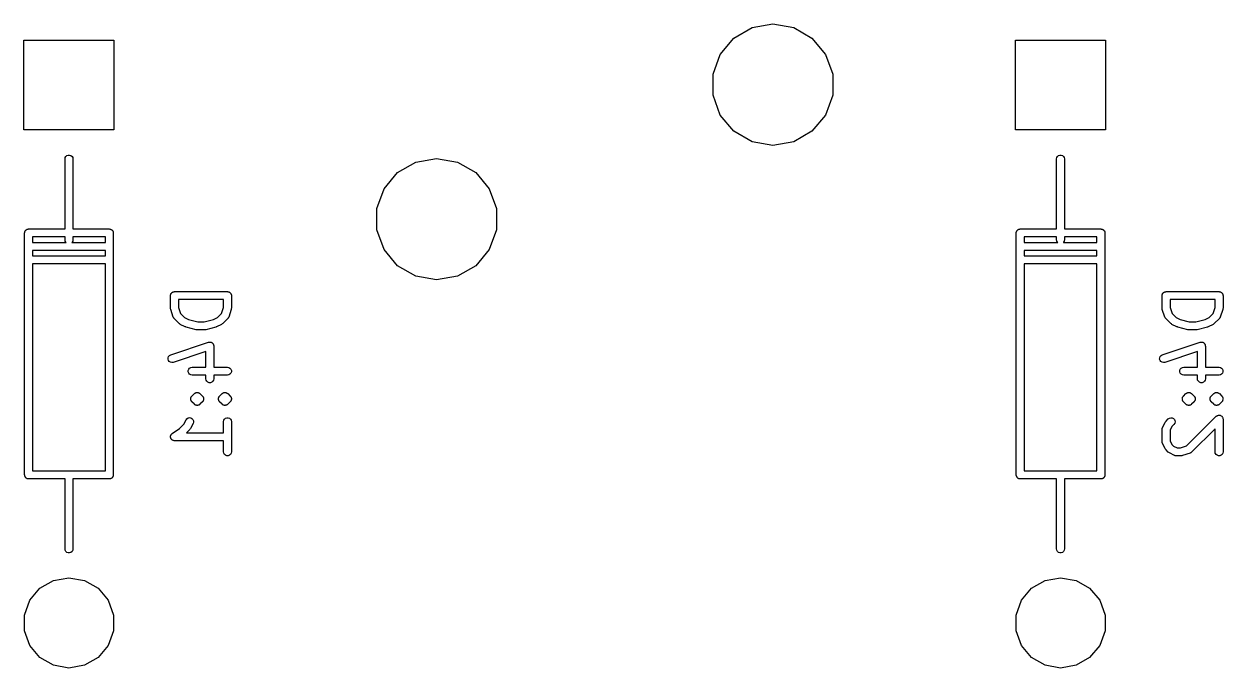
# Model space of a CAD drawing. Extents: x 17 to 274, y -105 to -6.
# Drawn here: x 48.4 to 71.04, y -27.94 to -15.77 of the extents above; entities that cross this region are included whole.
import ezdxf

# ---------------------------------------------------------------- set-up
doc = ezdxf.new("R2010")
doc.units = 0
doc.header["$MEASUREMENT"] = 0
doc.layers.add('BLACK', color=7, linetype='CONTINUOUS')

msp = doc.modelspace()

# ---------------------------------------------------------------- linework, layer by layer
at = {"layer": 'Black'}
for p, q in [((61.8025, -16.0411), (62.1476, -15.8418)), ((62.1476, -15.8418), (62.54, -15.7726)), ((62.54, -15.7726), (62.9324, -15.8418)), ((62.9324, -15.8418), (63.2775, -16.0411)), ((61.5464, -16.3463), (61.8025, -16.0411)), ((63.2775, -16.0411), (63.5336, -16.3463)), ((48.3978, -17.7752), (48.3978, -16.0759)), ((48.3978, -16.0759), (50.0971, -16.0759)), ((50.0971, -16.0759), (50.0971, -17.7752)), ((67.1228, -17.7752), (67.1228, -16.0759)), ((67.1228, -16.0759), (68.8221, -16.0759)), ((68.8221, -16.0759), (68.8221, -17.7752)), ((61.4101, -16.7208), (61.5464, -16.3463)), ((63.5336, -16.3463), (63.6699, -16.7208)), ((61.4101, -17.1192), (61.4101, -16.7208)), ((63.6699, -16.7208), (63.6699, -17.1192)), ((61.5464, -17.4937), (61.4101, -17.1192)), ((63.6699, -17.1192), (63.5336, -17.4937)), ((61.8025, -17.7989), (61.5464, -17.4937)), ((63.5336, -17.4937), (63.2775, -17.7989)), ((50.0971, -17.7752), (48.3978, -17.7752)), ((62.1476, -17.9982), (61.8025, -17.7989)), ((63.2775, -17.7989), (62.9324, -17.9982)), ((68.8221, -17.7752), (67.1228, -17.7752)), ((62.54, -18.0674), (62.1476, -17.9982)), ((62.9324, -17.9982), (62.54, -18.0674)), ((49.1725, -18.3225), (49.177, -18.2969)), ((49.1725, -19.6445), (49.1725, -18.3225)), ((49.177, -18.2969), (49.19, -18.2743)), ((49.19, -18.2743), (49.21, -18.2576)), ((49.21, -18.2576), (49.2344, -18.2487)), ((49.2344, -18.2487), (49.2605, -18.2487)), ((49.2605, -18.2487), (49.285, -18.2576)), ((49.285, -18.2576), (49.3049, -18.2743)), ((49.3049, -18.2743), (49.3179, -18.2969)), ((49.3179, -18.2969), (49.3225, -18.3225)), ((49.3225, -18.3225), (49.3225, -19.6445)), ((55.7976, -18.3818), (56.19, -18.3126)), ((56.19, -18.3126), (56.5824, -18.3818)), ((67.8975, -18.3225), (67.902, -18.2969)), ((67.8975, -19.6445), (67.8975, -18.3225)), ((67.902, -18.2969), (67.915, -18.2743)), ((67.915, -18.2743), (67.935, -18.2576)), ((67.935, -18.2576), (67.9594, -18.2487)), ((67.9594, -18.2487), (67.9855, -18.2487)), ((67.9855, -18.2487), (68.01, -18.2576)), ((68.01, -18.2576), (68.0299, -18.2743)), ((68.0299, -18.2743), (68.0429, -18.2969)), ((68.0429, -18.2969), (68.0475, -18.3225)), ((68.0475, -18.3225), (68.0475, -19.6445)), ((55.4525, -18.5811), (55.7976, -18.3818)), ((56.5824, -18.3818), (56.9275, -18.5811)), ((55.1964, -18.8863), (55.4525, -18.5811)), ((56.9275, -18.5811), (57.1836, -18.8863)), ((55.0601, -19.2608), (55.1964, -18.8863)), ((57.1836, -18.8863), (57.3199, -19.2608)), ((55.0601, -19.6592), (55.0601, -19.2608)), ((57.3199, -19.2608), (57.3199, -19.6592)), ((48.4138, -19.7003), (48.415, -19.6939)), ((48.415, -19.6939), (48.4183, -19.6882)), ((48.4183, -19.6882), (48.4205, -19.682)), ((48.4205, -19.682), (48.4247, -19.677)), ((48.4247, -19.677), (48.428, -19.6713)), ((48.428, -19.6713), (48.433, -19.6671)), ((48.433, -19.6671), (48.4373, -19.6621)), ((48.4373, -19.6621), (48.4429, -19.6588)), ((48.4429, -19.6588), (48.448, -19.6546)), ((48.448, -19.6546), (48.4541, -19.6523)), ((48.4541, -19.6523), (48.4598, -19.649)), ((48.4598, -19.649), (48.4663, -19.6479)), ((48.4663, -19.6479), (48.4724, -19.6457)), ((48.4724, -19.6457), (48.479, -19.6457)), ((48.479, -19.6457), (48.4855, -19.6445)), ((48.4855, -19.6445), (49.1725, -19.6445)), ((49.3225, -19.6445), (50.0095, -19.6445)), ((50.0095, -19.6445), (50.0159, -19.6457)), ((50.0159, -19.6457), (50.0225, -19.6457)), ((50.0225, -19.6457), (50.0287, -19.6479)), ((50.0287, -19.6479), (50.0351, -19.649)), ((50.0351, -19.649), (50.0408, -19.6523)), ((50.0408, -19.6523), (50.047, -19.6546)), ((50.047, -19.6546), (50.052, -19.6588)), ((50.052, -19.6588), (50.0577, -19.6621)), ((50.0577, -19.6621), (50.0619, -19.6671)), ((50.0619, -19.6671), (50.0669, -19.6713)), ((50.0669, -19.6713), (50.0702, -19.677)), ((50.0702, -19.677), (50.0744, -19.682)), ((50.0744, -19.682), (50.0767, -19.6882)), ((50.0767, -19.6882), (50.0799, -19.6939)), ((50.0799, -19.6939), (50.0811, -19.7003)), ((55.1964, -20.0337), (55.0601, -19.6592)), ((57.3199, -19.6592), (57.1836, -20.0337)), ((67.1388, -19.7003), (67.14, -19.6939)), ((67.14, -19.6939), (67.1433, -19.6882)), ((67.1433, -19.6882), (67.1455, -19.682)), ((67.1455, -19.682), (67.1497, -19.677)), ((67.1497, -19.677), (67.153, -19.6713)), ((67.153, -19.6713), (67.158, -19.6671)), ((67.158, -19.6671), (67.1623, -19.6621)), ((67.1623, -19.6621), (67.1679, -19.6588)), ((67.1679, -19.6588), (67.173, -19.6546)), ((67.173, -19.6546), (67.1791, -19.6523)), ((67.1791, -19.6523), (67.1848, -19.649)), ((67.1848, -19.649), (67.1913, -19.6479)), ((67.1913, -19.6479), (67.1974, -19.6457)), ((67.1974, -19.6457), (67.204, -19.6457)), ((67.204, -19.6457), (67.2105, -19.6445)), ((67.2105, -19.6445), (67.8975, -19.6445)), ((68.0475, -19.6445), (68.7345, -19.6445)), ((68.7345, -19.6445), (68.7409, -19.6457)), ((68.7409, -19.6457), (68.7475, -19.6457)), ((68.7475, -19.6457), (68.7537, -19.6479)), ((68.7537, -19.6479), (68.7601, -19.649)), ((68.7601, -19.649), (68.7658, -19.6523)), ((68.7658, -19.6523), (68.772, -19.6546)), ((68.772, -19.6546), (68.777, -19.6588)), ((68.777, -19.6588), (68.7827, -19.6621)), ((68.7827, -19.6621), (68.7869, -19.6671)), ((68.7869, -19.6671), (68.7919, -19.6713)), ((68.7919, -19.6713), (68.7952, -19.677)), ((68.7952, -19.677), (68.7994, -19.682)), ((68.7994, -19.682), (68.8017, -19.6882)), ((68.8017, -19.6882), (68.8049, -19.6939)), ((68.8049, -19.6939), (68.8061, -19.7003)), ((48.4105, -19.7195), (48.4116, -19.7131)), ((48.4105, -24.2915), (48.4105, -19.7195)), ((48.4116, -19.7065), (48.4138, -19.7003)), ((48.4116, -19.7131), (48.4116, -19.7065)), ((48.5605, -19.7945), (48.5605, -19.8985)), ((49.1725, -19.7945), (48.5605, -19.7945)), ((48.5605, -19.8985), (49.1945, -19.8985)), ((49.1725, -19.8465), (49.1725, -19.7945)), ((49.177, -19.8722), (49.1725, -19.8465)), ((49.19, -19.8947), (49.177, -19.8722)), ((49.1945, -19.8985), (49.19, -19.8947)), ((49.3049, -19.8947), (49.3004, -19.8985)), ((49.3004, -19.8985), (49.9345, -19.8985)), ((49.3179, -19.8722), (49.3049, -19.8947)), ((49.3225, -19.8465), (49.3179, -19.8722)), ((49.3225, -19.7945), (49.3225, -19.8465)), ((49.9345, -19.7945), (49.3225, -19.7945)), ((49.9345, -19.8985), (49.9345, -19.7945)), ((50.0811, -19.7003), (50.0833, -19.7065)), ((50.0833, -19.7065), (50.0833, -19.7131)), ((50.0833, -19.7131), (50.0845, -19.7195)), ((50.0845, -19.7195), (50.0845, -24.2915)), ((67.1355, -19.7195), (67.1366, -19.7131)), ((67.1355, -24.2915), (67.1355, -19.7195)), ((67.1366, -19.7065), (67.1388, -19.7003)), ((67.1366, -19.7131), (67.1366, -19.7065)), ((67.2855, -19.7945), (67.2855, -19.8985)), ((67.8975, -19.7945), (67.2855, -19.7945)), ((67.2855, -19.8985), (67.9195, -19.8985)), ((67.8975, -19.8465), (67.8975, -19.7945)), ((67.902, -19.8722), (67.8975, -19.8465)), ((67.915, -19.8947), (67.902, -19.8722)), ((67.9195, -19.8985), (67.915, -19.8947)), ((68.0299, -19.8947), (68.0254, -19.8985)), ((68.0254, -19.8985), (68.6595, -19.8985)), ((68.0429, -19.8722), (68.0299, -19.8947)), ((68.0475, -19.8465), (68.0429, -19.8722)), ((68.0475, -19.7945), (68.0475, -19.8465)), ((68.6595, -19.7945), (68.0475, -19.7945)), ((68.6595, -19.8985), (68.6595, -19.7945)), ((68.8061, -19.7003), (68.8083, -19.7065)), ((68.8083, -19.7065), (68.8083, -19.7131)), ((68.8083, -19.7131), (68.8095, -19.7195)), ((68.8095, -19.7195), (68.8095, -24.2915)), ((48.5605, -20.0485), (48.5605, -20.1525)), ((49.9345, -20.0485), (48.5605, -20.0485)), ((49.9345, -20.1525), (49.9345, -20.0485)), ((55.4525, -20.3389), (55.1964, -20.0337)), ((57.1836, -20.0337), (56.9275, -20.3389)), ((67.2855, -20.0485), (67.2855, -20.1525)), ((68.6595, -20.0485), (67.2855, -20.0485)), ((68.6595, -20.1525), (68.6595, -20.0485)), ((48.5605, -20.1525), (49.9345, -20.1525)), ((48.5605, -20.3025), (48.5605, -24.2165)), ((49.9345, -20.3025), (48.5605, -20.3025)), ((49.9345, -24.2165), (49.9345, -20.3025)), ((55.7976, -20.5382), (55.4525, -20.3389)), ((56.9275, -20.3389), (56.5824, -20.5382)), ((67.2855, -20.1525), (68.6595, -20.1525)), ((67.2855, -20.3025), (67.2855, -24.2165)), ((68.6595, -20.3025), (67.2855, -20.3025)), ((68.6595, -24.2165), (68.6595, -20.3025)), ((56.19, -20.6074), (55.7976, -20.5382)), ((56.5824, -20.5382), (56.19, -20.6074)), ((51.2206, -20.8315), (51.2268, -20.8293)), ((51.2268, -20.8293), (51.2334, -20.8293)), ((51.2334, -20.8293), (51.2398, -20.8281)), ((51.2398, -20.8281), (52.2398, -20.8281)), ((52.2398, -20.8281), (52.2463, -20.8293)), ((52.2463, -20.8293), (52.2529, -20.8293)), ((52.2529, -20.8293), (52.259, -20.8315)), ((69.9457, -20.8315), (69.9518, -20.8293)), ((69.9518, -20.8293), (69.9584, -20.8293)), ((69.9584, -20.8293), (69.9648, -20.8281)), ((69.9648, -20.8281), (70.9648, -20.8281)), ((70.9648, -20.8281), (70.9713, -20.8293)), ((70.9713, -20.8293), (70.9779, -20.8293)), ((70.9779, -20.8293), (70.984, -20.8315)), ((51.1648, -20.9031), (51.166, -20.8967)), ((51.1648, -21.1412), (51.1648, -20.9031)), ((51.166, -20.8901), (51.1682, -20.8839)), ((51.166, -20.8967), (51.166, -20.8901)), ((51.1682, -20.8839), (51.1694, -20.8775)), ((51.1694, -20.8775), (51.1726, -20.8718)), ((51.1726, -20.8718), (51.1749, -20.8656)), ((51.1749, -20.8656), (51.1791, -20.8606)), ((51.1791, -20.8606), (51.1824, -20.8549)), ((51.1824, -20.8549), (51.1874, -20.8507)), ((51.1874, -20.8507), (51.1916, -20.8457)), ((51.1916, -20.8457), (51.1973, -20.8424)), ((51.1973, -20.8424), (51.2023, -20.8382)), ((51.2023, -20.8382), (51.2085, -20.8359)), ((51.2085, -20.8359), (51.2142, -20.8327)), ((51.2142, -20.8327), (51.2206, -20.8315)), ((51.3148, -20.9781), (51.3148, -21.1291)), ((52.1648, -20.9781), (51.3148, -20.9781)), ((52.1648, -21.1291), (52.1648, -20.9781)), ((52.259, -20.8315), (52.2655, -20.8327)), ((52.2655, -20.8327), (52.2712, -20.8359)), ((52.2712, -20.8359), (52.2773, -20.8382)), ((52.2773, -20.8382), (52.2824, -20.8424)), ((52.2824, -20.8424), (52.288, -20.8457)), ((52.288, -20.8457), (52.2923, -20.8507)), ((52.2923, -20.8507), (52.2973, -20.8549)), ((52.2973, -20.8549), (52.3006, -20.8606)), ((52.3006, -20.8606), (52.3048, -20.8656)), ((52.3048, -20.8656), (52.307, -20.8718)), ((52.307, -20.8718), (52.3103, -20.8775)), ((52.3103, -20.8775), (52.3115, -20.8839)), ((52.3115, -20.8839), (52.3137, -20.8901)), ((52.3137, -20.8901), (52.3137, -20.8967)), ((52.3137, -20.8967), (52.3148, -20.9031)), ((52.3148, -20.9031), (52.3148, -21.1412)), ((69.8898, -20.9031), (69.891, -20.8967)), ((69.8898, -21.1412), (69.8898, -20.9031)), ((69.891, -20.8901), (69.8932, -20.8839)), ((69.891, -20.8967), (69.891, -20.8901)), ((69.8932, -20.8839), (69.8944, -20.8775)), ((69.8944, -20.8775), (69.8976, -20.8718)), ((69.8976, -20.8718), (69.8999, -20.8656)), ((69.8999, -20.8656), (69.9041, -20.8606)), ((69.9041, -20.8606), (69.9074, -20.8549)), ((69.9074, -20.8549), (69.9124, -20.8507)), ((69.9124, -20.8507), (69.9166, -20.8457)), ((69.9166, -20.8457), (69.9223, -20.8424)), ((69.9223, -20.8424), (69.9273, -20.8382)), ((69.9273, -20.8382), (69.9335, -20.8359)), ((69.9335, -20.8359), (69.9392, -20.8327)), ((69.9392, -20.8327), (69.9457, -20.8315)), ((70.0398, -20.9781), (70.0398, -21.1291)), ((70.8898, -20.9781), (70.0398, -20.9781)), ((70.8898, -21.1291), (70.8898, -20.9781)), ((70.984, -20.8315), (70.9905, -20.8327)), ((70.9905, -20.8327), (70.9962, -20.8359)), ((70.9962, -20.8359), (71.0023, -20.8382)), ((71.0023, -20.8382), (71.0074, -20.8424)), ((71.0074, -20.8424), (71.013, -20.8457)), ((71.013, -20.8457), (71.0173, -20.8507)), ((71.0173, -20.8507), (71.0223, -20.8549)), ((71.0223, -20.8549), (71.0256, -20.8606)), ((71.0256, -20.8606), (71.0298, -20.8656)), ((71.0298, -20.8656), (71.032, -20.8718)), ((71.032, -20.8718), (71.0353, -20.8775)), ((71.0353, -20.8775), (71.0365, -20.8839)), ((71.0365, -20.8839), (71.0387, -20.8901)), ((71.0387, -20.8901), (71.0387, -20.8967)), ((71.0387, -20.8967), (71.0398, -20.9031)), ((71.0398, -20.9031), (71.0398, -21.1412)), ((51.1669, -21.1531), (51.1648, -21.1412)), ((51.1687, -21.165), (51.1669, -21.1531)), ((51.2163, -21.3078), (51.1687, -21.165)), ((51.3148, -21.1291), (51.353, -21.2436)), ((51.353, -21.2436), (51.4271, -21.3177)), ((52.0526, -21.3177), (52.1267, -21.2436)), ((52.1267, -21.2436), (52.1648, -21.1291)), ((52.311, -21.165), (52.2634, -21.3078)), ((52.3128, -21.1531), (52.311, -21.165)), ((52.3148, -21.1412), (52.3128, -21.1531)), ((69.8919, -21.1531), (69.8898, -21.1412)), ((69.8937, -21.165), (69.8919, -21.1531)), ((69.9413, -21.3078), (69.8937, -21.165)), ((70.0398, -21.1291), (70.078, -21.2436)), ((70.078, -21.2436), (70.1521, -21.3177)), ((70.7776, -21.3177), (70.8517, -21.2436)), ((70.8517, -21.2436), (70.8898, -21.1291)), ((71.036, -21.165), (70.9884, -21.3078)), ((71.0378, -21.1531), (71.036, -21.165)), ((71.0398, -21.1412), (71.0378, -21.1531)), ((51.2184, -21.3116), (51.2163, -21.3078)), ((51.2195, -21.3158), (51.2184, -21.3116)), ((51.2245, -21.323), (51.2195, -21.3158)), ((51.2287, -21.3307), (51.2245, -21.323)), ((51.2319, -21.3336), (51.2287, -21.3307)), ((51.2344, -21.3371), (51.2319, -21.3336)), ((51.3297, -21.4324), (51.2344, -21.3371)), ((51.3395, -21.4393), (51.3297, -21.4324)), ((51.3492, -21.4464), (51.3395, -21.4393)), ((51.4444, -21.494), (51.3492, -21.4464)), ((51.4271, -21.3177), (51.5041, -21.3562)), ((51.4523, -21.4964), (51.4444, -21.494)), ((51.4597, -21.4997), (51.4523, -21.4964)), ((51.6502, -21.5473), (51.4597, -21.4997)), ((51.5041, -21.3562), (51.6776, -21.3996)), ((51.6776, -21.3996), (51.802, -21.3996)), ((51.802, -21.3996), (51.9756, -21.3562)), ((52.0199, -21.4997), (51.8295, -21.5473)), ((51.9756, -21.3562), (52.0526, -21.3177)), ((52.0274, -21.4964), (52.0199, -21.4997)), ((52.0353, -21.494), (52.0274, -21.4964)), ((52.1305, -21.4464), (52.0353, -21.494)), ((52.1402, -21.4392), (52.1305, -21.4464)), ((52.15, -21.4324), (52.1402, -21.4392)), ((52.2453, -21.3371), (52.15, -21.4324)), ((52.2477, -21.3336), (52.2453, -21.3371)), ((52.251, -21.3307), (52.2477, -21.3336)), ((52.2552, -21.323), (52.251, -21.3307)), ((52.2602, -21.3158), (52.2552, -21.323)), ((52.2613, -21.3116), (52.2602, -21.3158)), ((52.2634, -21.3078), (52.2613, -21.3116)), ((69.9434, -21.3116), (69.9413, -21.3078)), ((69.9445, -21.3158), (69.9434, -21.3116)), ((69.9495, -21.323), (69.9445, -21.3158)), ((69.9537, -21.3307), (69.9495, -21.323)), ((69.9569, -21.3336), (69.9537, -21.3307)), ((69.9594, -21.3371), (69.9569, -21.3336)), ((70.0547, -21.4324), (69.9594, -21.3371)), ((70.0645, -21.4393), (70.0547, -21.4324)), ((70.0742, -21.4464), (70.0645, -21.4393)), ((70.1694, -21.494), (70.0742, -21.4464)), ((70.1521, -21.3177), (70.2291, -21.3562)), ((70.1773, -21.4964), (70.1694, -21.494)), ((70.1847, -21.4997), (70.1773, -21.4964)), ((70.3752, -21.5473), (70.1847, -21.4997)), ((70.2291, -21.3562), (70.4026, -21.3996)), ((70.4026, -21.3996), (70.527, -21.3996)), ((70.527, -21.3996), (70.7006, -21.3562)), ((70.7449, -21.4997), (70.5545, -21.5473)), ((70.7006, -21.3562), (70.7776, -21.3177)), ((70.7524, -21.4964), (70.7449, -21.4997)), ((70.7603, -21.494), (70.7524, -21.4964)), ((70.8555, -21.4464), (70.7603, -21.494)), ((70.8652, -21.4392), (70.8555, -21.4464)), ((70.875, -21.4324), (70.8652, -21.4392)), ((70.9703, -21.3371), (70.875, -21.4324)), ((70.9727, -21.3336), (70.9703, -21.3371)), ((70.976, -21.3307), (70.9727, -21.3336)), ((70.9802, -21.323), (70.976, -21.3307)), ((70.9852, -21.3158), (70.9802, -21.323)), ((70.9863, -21.3116), (70.9852, -21.3158)), ((70.9884, -21.3078), (70.9863, -21.3116)), ((51.6594, -21.548), (51.6502, -21.5473)), ((51.6684, -21.5496), (51.6594, -21.548)), ((51.8113, -21.5496), (51.6684, -21.5496)), ((51.8203, -21.548), (51.8113, -21.5496)), ((51.8295, -21.5473), (51.8203, -21.548)), ((70.3844, -21.548), (70.3752, -21.5473)), ((70.3934, -21.5496), (70.3844, -21.548)), ((70.5363, -21.5496), (70.3934, -21.5496)), ((70.5453, -21.548), (70.5363, -21.5496)), ((70.5545, -21.5473), (70.5453, -21.548)), ((51.1685, -22.0225), (51.8828, -21.7844)), ((51.8315, -21.9596), (51.2159, -22.1648)), ((51.8315, -22.2567), (51.8315, -21.9596)), ((51.8828, -21.7844), (51.8883, -21.7836)), ((51.8883, -21.7836), (51.8935, -21.7817)), ((51.8935, -21.7817), (51.9011, -21.7817)), ((51.9011, -21.7817), (51.9086, -21.7805)), ((51.9086, -21.7805), (51.914, -21.7817)), ((51.914, -21.7817), (51.9195, -21.7817)), ((51.9195, -21.7817), (51.9267, -21.7843)), ((51.9267, -21.7843), (51.9341, -21.7858)), ((51.9341, -21.7858), (51.9388, -21.7887)), ((51.9388, -21.7887), (51.944, -21.7906)), ((51.944, -21.7906), (51.9498, -21.7954)), ((51.9498, -21.7954), (51.9563, -21.7994)), ((51.9563, -21.7994), (51.9597, -21.8037)), ((51.9597, -21.8037), (51.964, -21.8073)), ((51.964, -21.8073), (51.9677, -21.8139)), ((51.9677, -21.8139), (51.9725, -21.8198)), ((51.9725, -21.8198), (51.9742, -21.8251)), ((51.9742, -21.8251), (51.977, -21.8299)), ((51.977, -21.8299), (51.9783, -21.8373)), ((51.9783, -21.8373), (51.9807, -21.8445)), ((51.9807, -21.8445), (51.9805, -21.8501)), ((51.9805, -21.8501), (51.9815, -21.8555)), ((51.9815, -21.8555), (51.9815, -22.2567)), ((69.8935, -22.0225), (70.6078, -21.7844)), ((70.5565, -21.9596), (69.9409, -22.1648)), ((70.5565, -22.2567), (70.5565, -21.9596)), ((70.6078, -21.7844), (70.6133, -21.7836)), ((70.6133, -21.7836), (70.6185, -21.7817)), ((70.6185, -21.7817), (70.6261, -21.7817)), ((70.6261, -21.7817), (70.6336, -21.7805)), ((70.6336, -21.7805), (70.639, -21.7817)), ((70.639, -21.7817), (70.6445, -21.7817)), ((70.6445, -21.7817), (70.6517, -21.7843)), ((70.6517, -21.7843), (70.6591, -21.7858)), ((70.6591, -21.7858), (70.6638, -21.7887)), ((70.6638, -21.7887), (70.669, -21.7906)), ((70.669, -21.7906), (70.6748, -21.7954)), ((70.6748, -21.7954), (70.6813, -21.7994)), ((70.6813, -21.7994), (70.6847, -21.8037)), ((70.6847, -21.8037), (70.689, -21.8073)), ((70.689, -21.8073), (70.6927, -21.8139)), ((70.6927, -21.8139), (70.6975, -21.8198)), ((70.6975, -21.8198), (70.6992, -21.8251)), ((70.6992, -21.8251), (70.702, -21.8299)), ((70.702, -21.8299), (70.7033, -21.8373)), ((70.7033, -21.8373), (70.7057, -21.8445)), ((70.7057, -21.8445), (70.7055, -21.8501)), ((70.7055, -21.8501), (70.7065, -21.8555)), ((70.7065, -21.8555), (70.7065, -22.2567)), ((51.118, -22.1046), (51.1187, -22.0786)), ((51.1263, -22.1293), (51.118, -22.1046)), ((51.1187, -22.0786), (51.1283, -22.0544)), ((51.1425, -22.1497), (51.1263, -22.1293)), ((51.1283, -22.0544), (51.1456, -22.0349)), ((51.1647, -22.1634), (51.1425, -22.1497)), ((51.1456, -22.0349), (51.1685, -22.0225)), ((51.1902, -22.1686), (51.1647, -22.1634)), ((51.2159, -22.1648), (51.1902, -22.1686)), ((69.843, -22.1046), (69.8437, -22.0786)), ((69.8513, -22.1293), (69.843, -22.1046)), ((69.8437, -22.0786), (69.8533, -22.0544)), ((69.8675, -22.1497), (69.8513, -22.1293)), ((69.8533, -22.0544), (69.8706, -22.0349)), ((69.8897, -22.1634), (69.8675, -22.1497)), ((69.8706, -22.0349), (69.8935, -22.0225)), ((69.9152, -22.1686), (69.8897, -22.1634)), ((69.9409, -22.1648), (69.9152, -22.1686)), ((51.4993, -22.3187), (51.5082, -22.2942)), ((51.4993, -22.3447), (51.4993, -22.3187)), ((51.5082, -22.3692), (51.4993, -22.3447)), ((51.5082, -22.2942), (51.525, -22.2743)), ((51.525, -22.3892), (51.5082, -22.3692)), ((51.525, -22.2743), (51.5475, -22.2612)), ((51.5475, -22.4022), (51.525, -22.3892)), ((51.5475, -22.2612), (51.5732, -22.2567)), ((51.5732, -22.4067), (51.5475, -22.4022)), ((51.5732, -22.2567), (51.8315, -22.2567)), ((51.8315, -22.4067), (51.5732, -22.4067)), ((51.8315, -22.4746), (51.8315, -22.4067)), ((51.9815, -22.2567), (52.2398, -22.2567)), ((52.2398, -22.4067), (51.9815, -22.4067)), ((51.9815, -22.4067), (51.9815, -22.4746)), ((52.2398, -22.2567), (52.2655, -22.2612)), ((52.2655, -22.4022), (52.2398, -22.4067)), ((52.2655, -22.2612), (52.288, -22.2743)), ((52.288, -22.3892), (52.2655, -22.4022)), ((52.288, -22.2743), (52.3048, -22.2942)), ((52.3048, -22.3692), (52.288, -22.3892)), ((52.3048, -22.2942), (52.3137, -22.3187)), ((52.3137, -22.3447), (52.3048, -22.3692)), ((52.3137, -22.3187), (52.3137, -22.3447)), ((70.2243, -22.3187), (70.2332, -22.2942)), ((70.2243, -22.3447), (70.2243, -22.3187)), ((70.2332, -22.3692), (70.2243, -22.3447)), ((70.2332, -22.2942), (70.25, -22.2743)), ((70.25, -22.3892), (70.2332, -22.3692)), ((70.25, -22.2743), (70.2725, -22.2612)), ((70.2725, -22.4022), (70.25, -22.3892)), ((70.2725, -22.2612), (70.2982, -22.2567)), ((70.2982, -22.4067), (70.2725, -22.4022)), ((70.2982, -22.2567), (70.5565, -22.2567)), ((70.5565, -22.4067), (70.2982, -22.4067)), ((70.5565, -22.4746), (70.5565, -22.4067)), ((70.7065, -22.2567), (70.9648, -22.2567)), ((70.9648, -22.4067), (70.7065, -22.4067)), ((70.7065, -22.4067), (70.7065, -22.4746)), ((70.9648, -22.2567), (70.9905, -22.2612)), ((70.9905, -22.4022), (70.9648, -22.4067)), ((70.9905, -22.2612), (71.013, -22.2743)), ((71.013, -22.3892), (70.9905, -22.4022)), ((71.013, -22.2743), (71.0298, -22.2942)), ((71.0298, -22.3692), (71.013, -22.3892)), ((71.0298, -22.2942), (71.0387, -22.3187)), ((71.0387, -22.3447), (71.0298, -22.3692)), ((71.0387, -22.3187), (71.0387, -22.3447)), ((51.836, -22.5002), (51.8315, -22.4746)), ((51.8491, -22.5228), (51.836, -22.5002)), ((51.869, -22.5395), (51.8491, -22.5228)), ((51.8935, -22.5484), (51.869, -22.5395)), ((51.9195, -22.5484), (51.8935, -22.5484)), ((51.944, -22.5395), (51.9195, -22.5484)), ((51.964, -22.5228), (51.944, -22.5395)), ((51.977, -22.5002), (51.964, -22.5228)), ((51.9815, -22.4746), (51.977, -22.5002)), ((70.561, -22.5002), (70.5565, -22.4746)), ((70.5741, -22.5228), (70.561, -22.5002)), ((70.594, -22.5395), (70.5741, -22.5228)), ((70.6185, -22.5484), (70.594, -22.5395)), ((70.6445, -22.5484), (70.6185, -22.5484)), ((70.669, -22.5395), (70.6445, -22.5484)), ((70.689, -22.5228), (70.669, -22.5395)), ((70.702, -22.5002), (70.689, -22.5228)), ((70.7065, -22.4746), (70.702, -22.5002)), ((51.5461, -22.849), (51.5469, -22.8458)), ((51.5467, -22.8555), (51.5461, -22.849)), ((51.5461, -22.8621), (51.5467, -22.8555)), ((51.5469, -22.8652), (51.5461, -22.8621)), ((51.5469, -22.8425), (51.5481, -22.8394)), ((51.5469, -22.8458), (51.5469, -22.8425)), ((51.5469, -22.8685), (51.5469, -22.8652)), ((51.5481, -22.8394), (51.5483, -22.8361)), ((51.5483, -22.8361), (51.5511, -22.8302)), ((51.5511, -22.8302), (51.5528, -22.8238)), ((51.5528, -22.8238), (51.5547, -22.8211)), ((51.5547, -22.8211), (51.5558, -22.818)), ((51.5558, -22.818), (51.558, -22.8155)), ((51.558, -22.8155), (51.5594, -22.8125)), ((51.5594, -22.8125), (51.564, -22.8079)), ((51.564, -22.8079), (51.5678, -22.8025)), ((51.5678, -22.8025), (51.6154, -22.7549)), ((51.6154, -22.7549), (51.6208, -22.7511)), ((51.6208, -22.7511), (51.6254, -22.7465)), ((51.6254, -22.7465), (51.6313, -22.7437)), ((51.6313, -22.7437), (51.6367, -22.7399)), ((51.6367, -22.7399), (51.643, -22.7382)), ((51.643, -22.7382), (51.649, -22.7355)), ((51.649, -22.7355), (51.6555, -22.7349)), ((51.6555, -22.7349), (51.6619, -22.7332)), ((51.6619, -22.7332), (51.6684, -22.7338)), ((51.6684, -22.7338), (51.6749, -22.7332)), ((51.6749, -22.7332), (51.6813, -22.7349)), ((51.6813, -22.7349), (51.6878, -22.7355)), ((51.6878, -22.7355), (51.6938, -22.7382)), ((51.6938, -22.7382), (51.7001, -22.7399)), ((51.7001, -22.7399), (51.7055, -22.7437)), ((51.7055, -22.7437), (51.7114, -22.7465)), ((51.7114, -22.7465), (51.7161, -22.7511)), ((51.7161, -22.7511), (51.7214, -22.7549)), ((51.7214, -22.7549), (51.7691, -22.8025)), ((51.7691, -22.8025), (51.7728, -22.8079)), ((51.7728, -22.8079), (51.7775, -22.8125)), ((51.7775, -22.8125), (51.7789, -22.8155)), ((51.7789, -22.8155), (51.781, -22.818)), ((51.781, -22.818), (51.7821, -22.8211)), ((51.7821, -22.8211), (51.784, -22.8238)), ((51.784, -22.8238), (51.7857, -22.8302)), ((51.7857, -22.8302), (51.7885, -22.8361)), ((51.7885, -22.8361), (51.7888, -22.8394)), ((51.7888, -22.8394), (51.7899, -22.8425)), ((51.7899, -22.8425), (51.7899, -22.8458)), ((51.7899, -22.8458), (51.7907, -22.849)), ((51.7907, -22.8621), (51.7899, -22.8652)), ((51.7899, -22.8652), (51.7899, -22.8685)), ((51.7907, -22.849), (51.7902, -22.8555)), ((51.7902, -22.8555), (51.7907, -22.8621)), ((52.0699, -22.849), (52.0707, -22.8458)), ((52.0705, -22.8555), (52.0699, -22.849)), ((52.0699, -22.8621), (52.0705, -22.8555)), ((52.0707, -22.8652), (52.0699, -22.8621)), ((52.0707, -22.8425), (52.0719, -22.8394)), ((52.0707, -22.8458), (52.0707, -22.8425)), ((52.0707, -22.8685), (52.0707, -22.8652)), ((52.0719, -22.8394), (52.0722, -22.8361)), ((52.0722, -22.8361), (52.0749, -22.8302)), ((52.0749, -22.8302), (52.0766, -22.8238)), ((52.0766, -22.8238), (52.0785, -22.8211)), ((52.0785, -22.8211), (52.0797, -22.818)), ((52.0797, -22.818), (52.0818, -22.8155)), ((52.0818, -22.8155), (52.0832, -22.8125)), ((52.0832, -22.8125), (52.0878, -22.8079)), ((52.0878, -22.8079), (52.0916, -22.8025)), ((52.0916, -22.8025), (52.1392, -22.7549)), ((52.1392, -22.7549), (52.1446, -22.7511)), ((52.1446, -22.7511), (52.1492, -22.7465)), ((52.1492, -22.7465), (52.1552, -22.7437)), ((52.1552, -22.7437), (52.1605, -22.7399)), ((52.1605, -22.7399), (52.1669, -22.7382)), ((52.1669, -22.7382), (52.1728, -22.7355)), ((52.1728, -22.7355), (52.1794, -22.7349)), ((52.1794, -22.7349), (52.1857, -22.7332)), ((52.1857, -22.7332), (52.1922, -22.7338)), ((52.1922, -22.7338), (52.1988, -22.7332)), ((52.1988, -22.7332), (52.2051, -22.7349)), ((52.2051, -22.7349), (52.2116, -22.7355)), ((52.2116, -22.7355), (52.2176, -22.7382)), ((52.2176, -22.7382), (52.2239, -22.7399)), ((52.2239, -22.7399), (52.2293, -22.7437)), ((52.2293, -22.7437), (52.2352, -22.7465)), ((52.2352, -22.7465), (52.2399, -22.7511)), ((52.2399, -22.7511), (52.2453, -22.7549)), ((52.2453, -22.7549), (52.2929, -22.8025)), ((52.2929, -22.8025), (52.2966, -22.8079)), ((52.2966, -22.8079), (52.3013, -22.8125)), ((52.3013, -22.8125), (52.3027, -22.8155)), ((52.3027, -22.8155), (52.3048, -22.818)), ((52.3048, -22.818), (52.3059, -22.8211)), ((52.3059, -22.8211), (52.3078, -22.8238)), ((52.3078, -22.8238), (52.3095, -22.8302)), ((52.3095, -22.8302), (52.3123, -22.8361)), ((52.3123, -22.8361), (52.3126, -22.8394)), ((52.3126, -22.8394), (52.3137, -22.8425)), ((52.3137, -22.8425), (52.3137, -22.8458)), ((52.3137, -22.8458), (52.3146, -22.849)), ((52.3146, -22.8621), (52.3137, -22.8652)), ((52.3137, -22.8652), (52.3137, -22.8685)), ((52.3146, -22.849), (52.314, -22.8555)), ((52.314, -22.8555), (52.3146, -22.8621)), ((70.2711, -22.849), (70.2719, -22.8458)), ((70.2717, -22.8555), (70.2711, -22.849)), ((70.2711, -22.8621), (70.2717, -22.8555)), ((70.2719, -22.8652), (70.2711, -22.8621)), ((70.2719, -22.8425), (70.2731, -22.8394)), ((70.2719, -22.8458), (70.2719, -22.8425)), ((70.2719, -22.8685), (70.2719, -22.8652)), ((70.2731, -22.8394), (70.2733, -22.8361)), ((70.2733, -22.8361), (70.2761, -22.8302)), ((70.2761, -22.8302), (70.2778, -22.8238)), ((70.2778, -22.8238), (70.2797, -22.8211)), ((70.2797, -22.8211), (70.2808, -22.818)), ((70.2808, -22.818), (70.283, -22.8155)), ((70.283, -22.8155), (70.2844, -22.8125)), ((70.2844, -22.8125), (70.289, -22.8079)), ((70.289, -22.8079), (70.2928, -22.8025)), ((70.2928, -22.8025), (70.3404, -22.7549)), ((70.3404, -22.7549), (70.3458, -22.7511)), ((70.3458, -22.7511), (70.3504, -22.7465)), ((70.3504, -22.7465), (70.3563, -22.7437)), ((70.3563, -22.7437), (70.3617, -22.7399)), ((70.3617, -22.7399), (70.368, -22.7382)), ((70.368, -22.7382), (70.374, -22.7355)), ((70.374, -22.7355), (70.3805, -22.7349)), ((70.3805, -22.7349), (70.3869, -22.7332)), ((70.3869, -22.7332), (70.3934, -22.7338)), ((70.3934, -22.7338), (70.3999, -22.7332)), ((70.3999, -22.7332), (70.4063, -22.7349)), ((70.4063, -22.7349), (70.4128, -22.7355)), ((70.4128, -22.7355), (70.4188, -22.7382)), ((70.4188, -22.7382), (70.4251, -22.7399)), ((70.4251, -22.7399), (70.4305, -22.7437)), ((70.4305, -22.7437), (70.4364, -22.7465)), ((70.4364, -22.7465), (70.4411, -22.7511)), ((70.4411, -22.7511), (70.4464, -22.7549)), ((70.4464, -22.7549), (70.4941, -22.8025)), ((70.4941, -22.8025), (70.4978, -22.8079)), ((70.4978, -22.8079), (70.5025, -22.8125)), ((70.5025, -22.8125), (70.5039, -22.8155)), ((70.5039, -22.8155), (70.506, -22.818)), ((70.506, -22.818), (70.5071, -22.8211)), ((70.5071, -22.8211), (70.509, -22.8238)), ((70.509, -22.8238), (70.5107, -22.8302)), ((70.5107, -22.8302), (70.5135, -22.8361)), ((70.5135, -22.8361), (70.5138, -22.8394)), ((70.5138, -22.8394), (70.5149, -22.8425)), ((70.5149, -22.8425), (70.5149, -22.8458)), ((70.5149, -22.8458), (70.5157, -22.849)), ((70.5157, -22.8621), (70.5149, -22.8652)), ((70.5149, -22.8652), (70.5149, -22.8685)), ((70.5157, -22.849), (70.5152, -22.8555)), ((70.5152, -22.8555), (70.5157, -22.8621)), ((70.7949, -22.849), (70.7957, -22.8458)), ((70.7955, -22.8555), (70.7949, -22.849)), ((70.7949, -22.8621), (70.7955, -22.8555)), ((70.7957, -22.8652), (70.7949, -22.8621)), ((70.7957, -22.8425), (70.7969, -22.8394)), ((70.7957, -22.8458), (70.7957, -22.8425)), ((70.7957, -22.8685), (70.7957, -22.8652)), ((70.7969, -22.8394), (70.7972, -22.8361)), ((70.7972, -22.8361), (70.7999, -22.8302)), ((70.7999, -22.8302), (70.8016, -22.8238)), ((70.8016, -22.8238), (70.8035, -22.8211)), ((70.8035, -22.8211), (70.8047, -22.818)), ((70.8047, -22.818), (70.8068, -22.8155)), ((70.8068, -22.8155), (70.8082, -22.8125)), ((70.8082, -22.8125), (70.8128, -22.8079)), ((70.8128, -22.8079), (70.8166, -22.8025)), ((70.8166, -22.8025), (70.8642, -22.7549)), ((70.8642, -22.7549), (70.8696, -22.7511)), ((70.8696, -22.7511), (70.8742, -22.7465)), ((70.8742, -22.7465), (70.8802, -22.7437)), ((70.8802, -22.7437), (70.8855, -22.7399)), ((70.8855, -22.7399), (70.8919, -22.7382)), ((70.8919, -22.7382), (70.8978, -22.7355)), ((70.8978, -22.7355), (70.9044, -22.7349)), ((70.9044, -22.7349), (70.9107, -22.7332)), ((70.9107, -22.7332), (70.9172, -22.7338)), ((70.9172, -22.7338), (70.9238, -22.7332)), ((70.9238, -22.7332), (70.9301, -22.7349)), ((70.9301, -22.7349), (70.9366, -22.7355)), ((70.9366, -22.7355), (70.9426, -22.7382)), ((70.9426, -22.7382), (70.9489, -22.7399)), ((70.9489, -22.7399), (70.9543, -22.7437)), ((70.9543, -22.7437), (70.9602, -22.7465)), ((70.9602, -22.7465), (70.9649, -22.7511)), ((70.9649, -22.7511), (70.9703, -22.7549)), ((70.9703, -22.7549), (71.0179, -22.8025)), ((71.0179, -22.8025), (71.0216, -22.8079)), ((71.0216, -22.8079), (71.0263, -22.8125)), ((71.0263, -22.8125), (71.0277, -22.8155)), ((71.0277, -22.8155), (71.0298, -22.818)), ((71.0298, -22.818), (71.0309, -22.8211)), ((71.0309, -22.8211), (71.0328, -22.8238)), ((71.0328, -22.8238), (71.0345, -22.8302)), ((71.0345, -22.8302), (71.0373, -22.8361)), ((71.0373, -22.8361), (71.0376, -22.8394)), ((71.0376, -22.8394), (71.0387, -22.8425)), ((71.0387, -22.8425), (71.0387, -22.8458)), ((71.0387, -22.8458), (71.0396, -22.849)), ((71.0396, -22.8621), (71.0387, -22.8652)), ((71.0387, -22.8652), (71.0387, -22.8685)), ((71.0396, -22.849), (71.039, -22.8555)), ((71.039, -22.8555), (71.0396, -22.8621)), ((51.5481, -22.8716), (51.5469, -22.8685)), ((51.5483, -22.8749), (51.5481, -22.8716)), ((51.5511, -22.8809), (51.5483, -22.8749)), ((51.5528, -22.8872), (51.5511, -22.8809)), ((51.5547, -22.8899), (51.5528, -22.8872)), ((51.5558, -22.893), (51.5547, -22.8899)), ((51.558, -22.8955), (51.5558, -22.893)), ((51.5594, -22.8985), (51.558, -22.8955)), ((51.564, -22.9032), (51.5594, -22.8985)), ((51.5678, -22.9086), (51.564, -22.9032)), ((51.6154, -22.9562), (51.5678, -22.9086)), ((51.6208, -22.9599), (51.6154, -22.9562)), ((51.6254, -22.9646), (51.6208, -22.9599)), ((51.6313, -22.9673), (51.6254, -22.9646)), ((51.6367, -22.9711), (51.6313, -22.9673)), ((51.643, -22.9728), (51.6367, -22.9711)), ((51.649, -22.9756), (51.643, -22.9728)), ((51.6555, -22.9762), (51.649, -22.9756)), ((51.6619, -22.9779), (51.6555, -22.9762)), ((51.6684, -22.9773), (51.6619, -22.9779)), ((51.6749, -22.9779), (51.6684, -22.9773)), ((51.6813, -22.9762), (51.6749, -22.9779)), ((51.6878, -22.9756), (51.6813, -22.9762)), ((51.6938, -22.9728), (51.6878, -22.9756)), ((51.7001, -22.9711), (51.6938, -22.9728)), ((51.7055, -22.9673), (51.7001, -22.9711)), ((51.7114, -22.9646), (51.7055, -22.9673)), ((51.7161, -22.9599), (51.7114, -22.9646)), ((51.7214, -22.9562), (51.7161, -22.9599)), ((51.7691, -22.9086), (51.7214, -22.9562)), ((51.7728, -22.9032), (51.7691, -22.9086)), ((51.7775, -22.8985), (51.7728, -22.9032)), ((51.7789, -22.8955), (51.7775, -22.8985)), ((51.781, -22.893), (51.7789, -22.8955)), ((51.7821, -22.8899), (51.781, -22.893)), ((51.784, -22.8872), (51.7821, -22.8899)), ((51.7857, -22.8809), (51.784, -22.8872)), ((51.7885, -22.8749), (51.7857, -22.8809)), ((51.7888, -22.8716), (51.7885, -22.8749)), ((51.7899, -22.8685), (51.7888, -22.8716)), ((52.0719, -22.8716), (52.0707, -22.8685)), ((52.0722, -22.8749), (52.0719, -22.8716)), ((52.0749, -22.8809), (52.0722, -22.8749)), ((52.0766, -22.8872), (52.0749, -22.8809)), ((52.0785, -22.8899), (52.0766, -22.8872)), ((52.0797, -22.893), (52.0785, -22.8899)), ((52.0818, -22.8955), (52.0797, -22.893)), ((52.0832, -22.8985), (52.0818, -22.8955)), ((52.0878, -22.9032), (52.0832, -22.8985)), ((52.0916, -22.9086), (52.0878, -22.9032)), ((52.1392, -22.9562), (52.0916, -22.9086)), ((52.1446, -22.9599), (52.1392, -22.9562)), ((52.1492, -22.9646), (52.1446, -22.9599)), ((52.1552, -22.9673), (52.1492, -22.9646)), ((52.1605, -22.9711), (52.1552, -22.9673)), ((52.1669, -22.9728), (52.1605, -22.9711)), ((52.1728, -22.9756), (52.1669, -22.9728)), ((52.1794, -22.9762), (52.1728, -22.9756)), ((52.1857, -22.9779), (52.1794, -22.9762)), ((52.1922, -22.9773), (52.1857, -22.9779)), ((52.1988, -22.9779), (52.1922, -22.9773)), ((52.2051, -22.9762), (52.1988, -22.9779)), ((52.2116, -22.9756), (52.2051, -22.9762)), ((52.2176, -22.9728), (52.2116, -22.9756)), ((52.2239, -22.9711), (52.2176, -22.9728)), ((52.2293, -22.9673), (52.2239, -22.9711)), ((52.2352, -22.9646), (52.2293, -22.9673)), ((52.2399, -22.9599), (52.2352, -22.9646)), ((52.2453, -22.9562), (52.2399, -22.9599)), ((52.2929, -22.9086), (52.2453, -22.9562)), ((52.2966, -22.9032), (52.2929, -22.9086)), ((52.3013, -22.8985), (52.2966, -22.9032)), ((52.3027, -22.8955), (52.3013, -22.8985)), ((52.3048, -22.893), (52.3027, -22.8955)), ((52.3059, -22.8899), (52.3048, -22.893)), ((52.3078, -22.8872), (52.3059, -22.8899)), ((52.3095, -22.8809), (52.3078, -22.8872)), ((52.3123, -22.8749), (52.3095, -22.8809)), ((52.3126, -22.8716), (52.3123, -22.8749)), ((52.3137, -22.8685), (52.3126, -22.8716)), ((70.2731, -22.8716), (70.2719, -22.8685)), ((70.2733, -22.8749), (70.2731, -22.8716)), ((70.2761, -22.8809), (70.2733, -22.8749)), ((70.2778, -22.8872), (70.2761, -22.8809)), ((70.2797, -22.8899), (70.2778, -22.8872)), ((70.2808, -22.893), (70.2797, -22.8899)), ((70.283, -22.8955), (70.2808, -22.893)), ((70.2844, -22.8985), (70.283, -22.8955)), ((70.289, -22.9032), (70.2844, -22.8985)), ((70.2928, -22.9086), (70.289, -22.9032)), ((70.3404, -22.9562), (70.2928, -22.9086)), ((70.3458, -22.9599), (70.3404, -22.9562)), ((70.3504, -22.9646), (70.3458, -22.9599)), ((70.3563, -22.9673), (70.3504, -22.9646)), ((70.3617, -22.9711), (70.3563, -22.9673)), ((70.368, -22.9728), (70.3617, -22.9711)), ((70.374, -22.9756), (70.368, -22.9728)), ((70.3805, -22.9762), (70.374, -22.9756)), ((70.3869, -22.9779), (70.3805, -22.9762)), ((70.3934, -22.9773), (70.3869, -22.9779)), ((70.3999, -22.9779), (70.3934, -22.9773)), ((70.4063, -22.9762), (70.3999, -22.9779)), ((70.4128, -22.9756), (70.4063, -22.9762)), ((70.4188, -22.9728), (70.4128, -22.9756)), ((70.4251, -22.9711), (70.4188, -22.9728)), ((70.4305, -22.9673), (70.4251, -22.9711)), ((70.4364, -22.9646), (70.4305, -22.9673)), ((70.4411, -22.9599), (70.4364, -22.9646)), ((70.4464, -22.9562), (70.4411, -22.9599)), ((70.4941, -22.9086), (70.4464, -22.9562)), ((70.4978, -22.9032), (70.4941, -22.9086)), ((70.5025, -22.8985), (70.4978, -22.9032)), ((70.5039, -22.8955), (70.5025, -22.8985)), ((70.506, -22.893), (70.5039, -22.8955)), ((70.5071, -22.8899), (70.506, -22.893)), ((70.509, -22.8872), (70.5071, -22.8899)), ((70.5107, -22.8809), (70.509, -22.8872)), ((70.5135, -22.8749), (70.5107, -22.8809)), ((70.5138, -22.8716), (70.5135, -22.8749)), ((70.5149, -22.8685), (70.5138, -22.8716)), ((70.7969, -22.8716), (70.7957, -22.8685)), ((70.7972, -22.8749), (70.7969, -22.8716)), ((70.7999, -22.8809), (70.7972, -22.8749)), ((70.8016, -22.8872), (70.7999, -22.8809)), ((70.8035, -22.8899), (70.8016, -22.8872)), ((70.8047, -22.893), (70.8035, -22.8899)), ((70.8068, -22.8955), (70.8047, -22.893)), ((70.8082, -22.8985), (70.8068, -22.8955)), ((70.8128, -22.9032), (70.8082, -22.8985)), ((70.8166, -22.9086), (70.8128, -22.9032)), ((70.8642, -22.9562), (70.8166, -22.9086)), ((70.8696, -22.9599), (70.8642, -22.9562)), ((70.8742, -22.9646), (70.8696, -22.9599)), ((70.8802, -22.9673), (70.8742, -22.9646)), ((70.8855, -22.9711), (70.8802, -22.9673)), ((70.8919, -22.9728), (70.8855, -22.9711)), ((70.8978, -22.9756), (70.8919, -22.9728)), ((70.9044, -22.9762), (70.8978, -22.9756)), ((70.9107, -22.9779), (70.9044, -22.9762)), ((70.9172, -22.9773), (70.9107, -22.9779)), ((70.9238, -22.9779), (70.9172, -22.9773)), ((70.9301, -22.9762), (70.9238, -22.9779)), ((70.9366, -22.9756), (70.9301, -22.9762)), ((70.9426, -22.9728), (70.9366, -22.9756)), ((70.9489, -22.9711), (70.9426, -22.9728)), ((70.9543, -22.9673), (70.9489, -22.9711)), ((70.9602, -22.9646), (70.9543, -22.9673)), ((70.9649, -22.9599), (70.9602, -22.9646)), ((70.9703, -22.9562), (70.9649, -22.9599)), ((71.0179, -22.9086), (70.9703, -22.9562)), ((71.0216, -22.9032), (71.0179, -22.9086)), ((71.0263, -22.8985), (71.0216, -22.9032)), ((71.0277, -22.8955), (71.0263, -22.8985)), ((71.0298, -22.893), (71.0277, -22.8955)), ((71.0309, -22.8899), (71.0298, -22.893)), ((71.0328, -22.8872), (71.0309, -22.8899)), ((71.0345, -22.8809), (71.0328, -22.8872)), ((71.0373, -22.8749), (71.0345, -22.8809)), ((71.0376, -22.8716), (71.0373, -22.8749)), ((71.0387, -22.8685), (71.0376, -22.8716)), ((51.4163, -23.3349), (51.4585, -23.2506)), ((51.4585, -23.2506), (51.474, -23.2296)), ((51.474, -23.2296), (51.4957, -23.2153)), ((51.4957, -23.2153), (51.5211, -23.2092)), ((51.5211, -23.2092), (51.5469, -23.2122)), ((51.5926, -23.3176), (51.545, -23.4129)), ((51.5469, -23.2122), (51.5702, -23.2239)), ((51.5702, -23.2239), (51.5881, -23.2428)), ((51.5881, -23.2428), (51.5985, -23.2667)), ((51.6001, -23.2927), (51.5926, -23.3176)), ((51.5985, -23.2667), (51.6001, -23.2927)), ((52.1648, -23.2841), (52.1694, -23.2584)), ((52.1648, -23.4948), (52.1648, -23.2841)), ((52.1694, -23.2584), (52.1824, -23.2359)), ((52.1824, -23.2359), (52.2023, -23.2191)), ((52.2023, -23.2191), (52.2268, -23.2102)), ((52.2268, -23.2102), (52.2529, -23.2102)), ((52.2529, -23.2102), (52.2773, -23.2191)), ((52.2773, -23.2191), (52.2973, -23.2359)), ((52.2973, -23.2359), (52.3103, -23.2584)), ((52.3103, -23.2584), (52.3148, -23.2841)), ((52.3148, -23.2841), (52.3148, -23.8555)), ((69.8978, -23.3934), (69.9454, -23.2982)), ((69.9454, -23.2982), (69.9525, -23.2885)), ((69.9525, -23.2885), (69.9594, -23.2787)), ((69.9594, -23.2787), (70.007, -23.2311)), ((70.007, -23.2311), (70.0284, -23.2161)), ((70.0284, -23.2161), (70.0535, -23.2094)), ((70.0535, -23.2094), (70.0795, -23.2116)), ((70.0795, -23.2116), (70.1031, -23.2227)), ((70.1031, -23.2227), (70.1215, -23.2411)), ((70.1281, -23.3158), (70.1131, -23.3371)), ((70.1215, -23.2411), (70.1325, -23.2647)), ((70.1348, -23.2906), (70.1281, -23.3158)), ((70.1325, -23.2647), (70.1348, -23.2906)), ((70.3529, -23.7423), (70.9118, -23.1834)), ((70.9118, -23.1834), (70.9198, -23.1778)), ((70.9198, -23.1778), (70.9273, -23.1715)), ((70.9273, -23.1715), (70.9304, -23.1704)), ((70.9304, -23.1704), (70.9331, -23.1685)), ((70.9331, -23.1685), (70.9426, -23.166)), ((70.9426, -23.166), (70.9518, -23.1626)), ((70.9518, -23.1626), (70.9551, -23.1626)), ((70.9551, -23.1626), (70.9583, -23.1618)), ((70.9583, -23.1618), (70.9681, -23.1626)), ((70.9681, -23.1626), (70.9779, -23.1626)), ((70.9779, -23.1626), (70.981, -23.1637)), ((70.981, -23.1637), (70.9843, -23.164)), ((70.9843, -23.164), (70.9931, -23.1682)), ((70.9931, -23.1682), (71.0023, -23.1715)), ((71.0023, -23.1715), (71.0049, -23.1736)), ((71.0049, -23.1736), (71.0079, -23.175)), ((71.0079, -23.175), (71.0148, -23.182)), ((71.0148, -23.182), (71.0223, -23.1883)), ((71.0223, -23.1883), (71.0239, -23.1911)), ((71.0239, -23.1911), (71.0263, -23.1935)), ((71.0263, -23.1935), (71.0304, -23.2023)), ((71.0304, -23.2023), (71.0353, -23.2108)), ((71.0353, -23.2108), (71.0359, -23.2141)), ((71.0359, -23.2141), (71.0373, -23.2171)), ((71.0373, -23.2171), (71.0381, -23.2268)), ((71.0381, -23.2268), (71.0398, -23.2365)), ((71.0398, -23.2365), (71.0398, -23.8555)), ((51.1679, -23.5487), (51.1718, -23.5407)), ((51.1718, -23.5407), (51.1749, -23.5323)), ((51.1749, -23.5323), (51.1776, -23.5291)), ((51.1776, -23.5291), (51.1794, -23.5254)), ((51.1794, -23.5254), (51.1859, -23.5192)), ((51.1859, -23.5192), (51.1916, -23.5124)), ((51.1916, -23.5124), (51.1952, -23.5103)), ((51.1952, -23.5103), (51.1982, -23.5074)), ((51.1982, -23.5074), (51.3349, -23.4163)), ((51.3349, -23.4163), (51.4163, -23.3349)), ((51.531, -23.4324), (51.4685, -23.4948)), ((51.4685, -23.4948), (52.1648, -23.4948)), ((51.5379, -23.4225), (51.531, -23.4324)), ((51.545, -23.4129), (51.5379, -23.4225)), ((69.8898, -23.4269), (69.8906, -23.4227)), ((69.8898, -23.665), (69.8898, -23.4269)), ((69.8903, -23.4184), (69.8928, -23.41)), ((69.8906, -23.4227), (69.8903, -23.4184)), ((69.8928, -23.41), (69.8944, -23.4013)), ((69.8944, -23.4013), (69.8965, -23.3975)), ((69.8965, -23.3975), (69.8978, -23.3934)), ((70.0741, -23.3761), (70.0398, -23.4447)), ((70.0398, -23.4447), (70.0398, -23.6473)), ((70.1131, -23.3371), (70.0741, -23.3761)), ((70.8898, -23.4175), (70.4464, -23.8609)), ((70.8898, -23.8555), (70.8898, -23.4175)), ((51.165, -23.5746), (51.166, -23.5657)), ((51.166, -23.5787), (51.165, -23.5746)), ((51.166, -23.5568), (51.1674, -23.5529)), ((51.166, -23.5657), (51.166, -23.5568)), ((51.166, -23.5828), (51.166, -23.5787)), ((51.169, -23.5912), (51.166, -23.5828)), ((51.1674, -23.5529), (51.1679, -23.5487)), ((51.1712, -23.5999), (51.169, -23.5912)), ((51.1735, -23.6034), (51.1712, -23.5999)), ((51.1749, -23.6073), (51.1735, -23.6034)), ((51.1806, -23.6142), (51.1749, -23.6073)), ((51.1856, -23.6216), (51.1806, -23.6142)), ((51.189, -23.6241), (51.1856, -23.6216)), ((51.1916, -23.6273), (51.189, -23.6241)), ((51.1994, -23.6317), (51.1916, -23.6273)), ((51.2066, -23.637), (51.1994, -23.6317)), ((51.2106, -23.6382), (51.2066, -23.637)), ((51.2142, -23.6403), (51.2106, -23.6382)), ((51.223, -23.6418), (51.2142, -23.6403)), ((51.2316, -23.6443), (51.223, -23.6418)), ((51.2357, -23.6441), (51.2316, -23.6443)), ((51.2398, -23.6448), (51.2357, -23.6441)), ((52.1648, -23.6448), (51.2398, -23.6448)), ((52.1648, -23.8555), (52.1648, -23.6448)), ((69.8906, -23.6693), (69.8898, -23.665)), ((69.8903, -23.6736), (69.8906, -23.6693)), ((69.8928, -23.682), (69.8903, -23.6736)), ((69.8944, -23.6907), (69.8928, -23.682)), ((69.8965, -23.6944), (69.8944, -23.6907)), ((69.8978, -23.6986), (69.8965, -23.6944)), ((69.9454, -23.7938), (69.8978, -23.6986)), ((70.0398, -23.6473), (70.0741, -23.7159)), ((70.0741, -23.7159), (70.1045, -23.7463)), ((70.1045, -23.7463), (70.173, -23.7805)), ((70.2384, -23.7805), (70.3529, -23.7423)), ((52.1694, -23.8812), (52.1648, -23.8555)), ((52.1824, -23.9037), (52.1694, -23.8812)), ((52.2023, -23.9205), (52.1824, -23.9037)), ((52.2268, -23.9294), (52.2023, -23.9205)), ((52.2529, -23.9294), (52.2268, -23.9294)), ((52.2773, -23.9205), (52.2529, -23.9294)), ((52.2973, -23.9037), (52.2773, -23.9205)), ((52.3103, -23.8812), (52.2973, -23.9037)), ((52.3148, -23.8555), (52.3103, -23.8812)), ((69.9525, -23.8035), (69.9454, -23.7938)), ((69.9594, -23.8133), (69.9525, -23.8035)), ((70.007, -23.8609), (69.9594, -23.8133)), ((70.0169, -23.8678), (70.007, -23.8609)), ((70.0265, -23.875), (70.0169, -23.8678)), ((70.1218, -23.9226), (70.0265, -23.875)), ((70.1259, -23.9238), (70.1218, -23.9226)), ((70.1297, -23.926), (70.1259, -23.9238)), ((70.1383, -23.9275), (70.1297, -23.926)), ((70.1467, -23.93), (70.1383, -23.9275)), ((70.1511, -23.9298), (70.1467, -23.93)), ((70.1553, -23.9305), (70.1511, -23.9298)), ((70.2506, -23.9305), (70.1553, -23.9305)), ((70.173, -23.7805), (70.2384, -23.7805)), ((70.2624, -23.9284), (70.2506, -23.9305)), ((70.2743, -23.9267), (70.2624, -23.9284)), ((70.4171, -23.8791), (70.2743, -23.9267)), ((70.4209, -23.877), (70.4171, -23.8791)), ((70.4251, -23.8759), (70.4209, -23.877)), ((70.4323, -23.8708), (70.4251, -23.8759)), ((70.44, -23.8666), (70.4323, -23.8708)), ((70.4429, -23.8634), (70.44, -23.8666)), ((70.4464, -23.8609), (70.4429, -23.8634)), ((70.8944, -23.8812), (70.8898, -23.8555)), ((70.9074, -23.9037), (70.8944, -23.8812)), ((70.9273, -23.9205), (70.9074, -23.9037)), ((70.9518, -23.9294), (70.9273, -23.9205)), ((70.9779, -23.9294), (70.9518, -23.9294)), ((71.0023, -23.9205), (70.9779, -23.9294)), ((71.0223, -23.9037), (71.0023, -23.9205)), ((71.0353, -23.8812), (71.0223, -23.9037)), ((71.0398, -23.8555), (71.0353, -23.8812)), ((48.5605, -24.2165), (49.9345, -24.2165)), ((67.2855, -24.2165), (68.6595, -24.2165)), ((48.4116, -24.298), (48.4105, -24.2915)), ((48.4116, -24.3045), (48.4116, -24.298)), ((48.4138, -24.3107), (48.4116, -24.3045)), ((48.415, -24.3172), (48.4138, -24.3107)), ((48.4183, -24.3229), (48.415, -24.3172)), ((48.4205, -24.329), (48.4183, -24.3229)), ((48.4247, -24.334), (48.4205, -24.329)), ((48.428, -24.3397), (48.4247, -24.334)), ((48.433, -24.3439), (48.428, -24.3397)), ((48.4373, -24.349), (48.433, -24.3439)), ((48.4429, -24.3523), (48.4373, -24.349)), ((48.448, -24.3565), (48.4429, -24.3523)), ((48.4541, -24.3587), (48.448, -24.3565)), ((48.4598, -24.362), (48.4541, -24.3587)), ((48.4663, -24.3631), (48.4598, -24.362)), ((48.4724, -24.3654), (48.4663, -24.3631)), ((48.479, -24.3654), (48.4724, -24.3654)), ((48.4855, -24.3665), (48.479, -24.3654)), ((49.1725, -24.3665), (48.4855, -24.3665)), ((49.1725, -25.6885), (49.1725, -24.3665)), ((50.0095, -24.3665), (49.3225, -24.3665)), ((49.3225, -24.3665), (49.3225, -25.6885)), ((50.0159, -24.3654), (50.0095, -24.3665)), ((50.0225, -24.3654), (50.0159, -24.3654)), ((50.0287, -24.3631), (50.0225, -24.3654)), ((50.0351, -24.362), (50.0287, -24.3631)), ((50.0408, -24.3587), (50.0351, -24.362)), ((50.047, -24.3565), (50.0408, -24.3587)), ((50.052, -24.3523), (50.047, -24.3565)), ((50.0577, -24.349), (50.052, -24.3523)), ((50.0619, -24.3439), (50.0577, -24.349)), ((50.0669, -24.3397), (50.0619, -24.3439)), ((50.0702, -24.334), (50.0669, -24.3397)), ((50.0744, -24.329), (50.0702, -24.334)), ((50.0767, -24.3229), (50.0744, -24.329)), ((50.0799, -24.3172), (50.0767, -24.3229)), ((50.0811, -24.3107), (50.0799, -24.3172)), ((50.0833, -24.3045), (50.0811, -24.3107)), ((50.0845, -24.2915), (50.0833, -24.298)), ((50.0833, -24.298), (50.0833, -24.3045)), ((67.1366, -24.298), (67.1355, -24.2915)), ((67.1366, -24.3045), (67.1366, -24.298)), ((67.1388, -24.3107), (67.1366, -24.3045)), ((67.14, -24.3172), (67.1388, -24.3107)), ((67.1433, -24.3229), (67.14, -24.3172)), ((67.1455, -24.329), (67.1433, -24.3229)), ((67.1497, -24.334), (67.1455, -24.329)), ((67.153, -24.3397), (67.1497, -24.334)), ((67.158, -24.3439), (67.153, -24.3397)), ((67.1623, -24.349), (67.158, -24.3439)), ((67.1679, -24.3523), (67.1623, -24.349)), ((67.173, -24.3565), (67.1679, -24.3523)), ((67.1791, -24.3587), (67.173, -24.3565)), ((67.1848, -24.362), (67.1791, -24.3587)), ((67.1913, -24.3631), (67.1848, -24.362)), ((67.1974, -24.3654), (67.1913, -24.3631)), ((67.204, -24.3654), (67.1974, -24.3654)), ((67.2105, -24.3665), (67.204, -24.3654)), ((67.8975, -24.3665), (67.2105, -24.3665)), ((67.8975, -25.6885), (67.8975, -24.3665)), ((68.7345, -24.3665), (68.0475, -24.3665)), ((68.0475, -24.3665), (68.0475, -25.6885)), ((68.7409, -24.3654), (68.7345, -24.3665)), ((68.7475, -24.3654), (68.7409, -24.3654)), ((68.7537, -24.3631), (68.7475, -24.3654)), ((68.7601, -24.362), (68.7537, -24.3631)), ((68.7658, -24.3587), (68.7601, -24.362)), ((68.772, -24.3565), (68.7658, -24.3587)), ((68.777, -24.3523), (68.772, -24.3565)), ((68.7827, -24.349), (68.777, -24.3523)), ((68.7869, -24.3439), (68.7827, -24.349)), ((68.7919, -24.3397), (68.7869, -24.3439)), ((68.7952, -24.334), (68.7919, -24.3397)), ((68.7994, -24.329), (68.7952, -24.334)), ((68.8017, -24.3229), (68.7994, -24.329)), ((68.8049, -24.3172), (68.8017, -24.3229)), ((68.8061, -24.3107), (68.8049, -24.3172)), ((68.8083, -24.3045), (68.8061, -24.3107)), ((68.8095, -24.2915), (68.8083, -24.298)), ((68.8083, -24.298), (68.8083, -24.3045)), ((49.177, -25.7142), (49.1725, -25.6885)), ((49.19, -25.7367), (49.177, -25.7142)), ((49.21, -25.7535), (49.19, -25.7367)), ((49.2344, -25.7624), (49.21, -25.7535)), ((49.2605, -25.7624), (49.2344, -25.7624)), ((49.285, -25.7535), (49.2605, -25.7624)), ((49.3049, -25.7367), (49.285, -25.7535)), ((49.3179, -25.7142), (49.3049, -25.7367)), ((49.3225, -25.6885), (49.3179, -25.7142)), ((67.902, -25.7142), (67.8975, -25.6885)), ((67.915, -25.7367), (67.902, -25.7142)), ((67.935, -25.7535), (67.915, -25.7367)), ((67.9594, -25.7624), (67.935, -25.7535)), ((67.9855, -25.7624), (67.9594, -25.7624)), ((68.01, -25.7535), (67.9855, -25.7624)), ((68.0299, -25.7367), (68.01, -25.7535)), ((68.0429, -25.7142), (68.0299, -25.7367)), ((68.0475, -25.6885), (68.0429, -25.7142)), ((48.9558, -26.2841), (49.2475, -26.2326)), ((49.2475, -26.2326), (49.5392, -26.2841)), ((67.6808, -26.2841), (67.9725, -26.2326)), ((67.9725, -26.2326), (68.2642, -26.2841)), ((48.5088, -26.6591), (48.6992, -26.4322)), ((48.6992, -26.4322), (48.9558, -26.2841)), ((49.5392, -26.2841), (49.7957, -26.4322)), ((49.7957, -26.4322), (49.9861, -26.6591)), ((67.2338, -26.6591), (67.4242, -26.4322)), ((67.4242, -26.4322), (67.6808, -26.2841)), ((68.2642, -26.2841), (68.5207, -26.4322)), ((68.5207, -26.4322), (68.7111, -26.6591)), ((48.4075, -26.9374), (48.5088, -26.6591)), ((49.9861, -26.6591), (50.0874, -26.9374)), ((67.1325, -26.9374), (67.2338, -26.6591)), ((68.7111, -26.6591), (68.8124, -26.9374)), ((48.4075, -27.2336), (48.4075, -26.9374)), ((50.0874, -26.9374), (50.0874, -27.2336)), ((67.1325, -27.2336), (67.1325, -26.9374)), ((68.8124, -26.9374), (68.8124, -27.2336)), ((48.5088, -27.512), (48.4075, -27.2336)), ((50.0874, -27.2336), (49.9861, -27.512)), ((67.2338, -27.512), (67.1325, -27.2336)), ((68.8124, -27.2336), (68.7111, -27.512)), ((48.6992, -27.7389), (48.5088, -27.512)), ((49.9861, -27.512), (49.7957, -27.7389)), ((67.4242, -27.7389), (67.2338, -27.512)), ((68.7111, -27.512), (68.5207, -27.7389)), ((48.9558, -27.887), (48.6992, -27.7389)), ((49.7957, -27.7389), (49.5392, -27.887)), ((67.6808, -27.887), (67.4242, -27.7389)), ((68.5207, -27.7389), (68.2642, -27.887)), ((49.2475, -27.9384), (48.9558, -27.887)), ((49.5392, -27.887), (49.2475, -27.9384)), ((67.9725, -27.9384), (67.6808, -27.887)), ((68.2642, -27.887), (67.9725, -27.9384))]:
    msp.add_line(p, q, dxfattribs=at)

doc.saveas('drawing.dxf')
